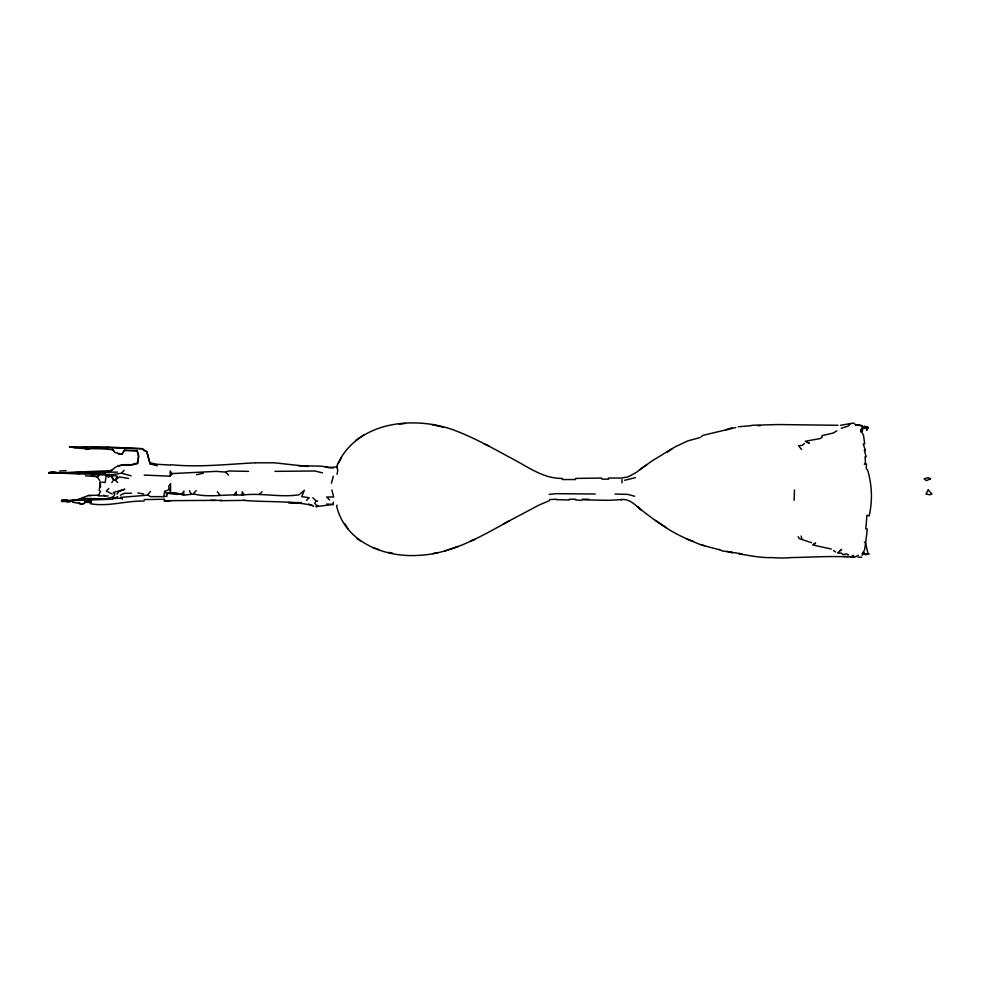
<?xml version="1.0" encoding="UTF-8"?>
<svg xmlns="http://www.w3.org/2000/svg" width="981" height="981" viewBox="0 0 981 981"><rect width="100%" height="100%" fill="white"/><g stroke="black" fill="none" stroke-linecap="round" stroke-linejoin="round"><path stroke-width="1.47" d="M99.216 490.684L100.332 481.769L100.54 487.287M183.57 495.147L183.938 491.052L181.706 494.032L176.506 494.399L167.211 493.284L170.191 492.548L176.139 492.916L183.57 495.147L193.968 494.032C209.542 497.858 225.961 493.921 241.902 495.147C260.738 492.511 280.174 497.772 299.131 494.767L304.331 490.316L301.731 496.631L309.162 497.747L306.562 500.347M794.095 500.347L794.463 489.948M72.459 502.198L82.87 504.062L85.102 502.198L91.037 502.579L91.282 500.347M138.014 461.475L138.603 456.128L137.119 450.549L124.489 450.181L121.877 454.264L114.826 452.413L112.226 449.065L113.955 451.052M92.901 473.222L98.848 474.706L106.279 474.706L105.163 482.517L101.816 482.137M120.761 497.379L122.257 498.863L120.761 497.379L147.898 495.147L150.498 496.631L163.876 496.631L164.612 491.432L169.075 489.568L170.559 490.316L170.191 492.548L166.844 493.664L164.612 491.432M167.211 493.664L166.844 496.263L163.876 496.631M840.533 425.288L853.544 423.056L855.775 424.908L862.091 425.656L862.458 431.235L861.343 429.004L860.754 431.971M865.806 427.52L866.922 427.888L866.554 430.487L868.038 427.52L863.954 426.404L868.038 427.14L868.038 427.888L862.091 428.256M86.708 472.351C95.917 470.819 107.518 475.147 114.826 467.643C121.521 462.627 130.179 466.613 137.487 463.559L138.603 456.128L137.119 450.549M337.035 474.338L337.783 470.242L336.667 466.527C355.6 420.408 416.729 414.693 457.796 431.603C475.993 438.777 493.038 448.329 510.194 457.612C526.871 466.036 542.665 478.703 562.223 478.421M106.279 474.706L108.511 477.306L109.247 474.338M331.455 483.253L333.319 476.19M84.722 503.314L85.102 500.347M120.761 498.115L114.826 498.483L112.962 496.999L105.531 498.863L85.47 498.483L68.376 500.715L112.226 499.231L114.826 494.032L113.71 492.548M337.035 505.178L336.667 506.294C345.312 542.419 384.957 557.76 418.777 555.344C451.971 553.799 481.156 536.313 509.446 520.788M862.091 555.344L864.69 549.397L866.554 535.651L867.29 528.955L865.806 528.955L866.922 515.209L869.154 515.957C872.649 500.445 872.035 485.252 867.67 470.242L866.174 468.391L866.554 463.927L864.322 464.307L865.438 462.443L865.058 456.864L866.174 456.864L864.322 450.181L865.438 450.549L863.206 443.866L864.69 443.866L863.574 435.687L860.975 430.119L862.839 428.623M56.113 472.474L54.249 471.738L49.05 472.474L49.05 473.222L111.846 470.622M137.487 463.559L137.855 462.811L131.54 464.675L124.489 464.675L118.161 466.159M100.7 491.052L98.1 495.883L108.204 495.957M117.794 482.517L115.194 480.285L117.426 476.19L109.995 475.074L108.511 477.306M338.151 463.559L341.498 457.612M121.877 454.264L124.489 450.181M117.046 494.032L118.542 491.8L124.857 489.2L113.33 492.548M317.709 501.095L316.225 501.095L314.742 503.314L316.593 505.546L318.077 505.546M111.846 482.517L113.71 479.905L111.478 475.454L107.91 474.338M234.103 494.767L236.335 491.8L236.335 495.147M850.196 423.804L848.344 426.024L841.281 428.256M144.182 475.074L170.191 476.19L172.043 473.958M147.898 494.399L150.498 491.432M92.717 447.863L96.984 447.213L97.352 447.949L105.899 447.949L108.879 447.213M62.428 501.463L72.459 500.347M108.879 488.452L106.279 491.052L112.226 494.032M196.2 490.684L193.968 492.916L193.968 494.032M259.364 494.399L261.976 491.8M317.709 505.926L316.593 506.662M868.038 553.86L865.438 542.334L864.322 542.334M124.109 470.242L121.509 473.222L131.172 475.822M804.494 443.498L802.262 445.349L798.546 445.717L801.526 449.433M115.194 480.285L119.277 476.938L128.572 478.421M700.078 437.551L687.816 440.898L675.173 446.833L651.396 461.328L636.166 472.474L627.987 476.938L621.304 478.054L608.294 478.054M701.072 436.803L703.046 435.319L735.75 427.52M355.613 440.518L363.792 434.951M639.882 469.507L643.597 466.907M667.374 452.045L672.206 448.697M98.468 495.147L88.437 495.515L79.522 498.863M644.713 466.159L646.933 464.675M865.438 427.52L863.954 428.623L862.458 428.256L863.206 427.888M839.429 550.881L841.649 549.397L837.566 553.112L841.281 553.112L843.145 554.596L846.48 553.86L848.712 554.976M836.818 430.855L833.102 433.087L821.955 435.687L821.955 437.551L819.724 438.666L805.242 441.266L809.325 443.118L807.093 442.382M117.794 496.631L112.226 499.231M81.754 472.474L79.89 473.59L69.859 472.854L79.89 472.474L79.89 473.59L82.122 472.854M243.766 494.032L241.902 495.147L242.282 491.8L243.766 494.399M813.789 544.197L815.64 543.082L812.673 544.933L831.25 549.029M101.521 473.369L96.984 476.57L99.682 480.555M65.776 501.095L61.68 500.347L62.061 501.463L62.796 501.095L61.312 500.715L65.396 499.979L65.776 501.095L67.628 500.715M503.13 524.124L538.802 505.178L549.213 500.715M853.544 555.344L850.576 556.828L854.292 557.196L858.375 555.344M865.438 554.596L863.206 551.996L863.574 553.86L865.438 554.596L869.154 553.86M120.393 495.147L124.489 493.284L131.54 493.284M726.087 429.739L732.034 427.888M458.176 546.417L444.798 550.881M170.191 476.19L170.191 470.99L172.043 473.59L216.274 471.358L225.556 472.106L228.524 470.99L248.598 471.358M470.806 540.85L474.89 539.366M864.322 426.772L865.438 426.404M866.174 554.228L868.406 553.86M635.418 477.673L624.639 480.285M49.05 472.854L52.398 472.106L52.398 473.222L49.05 472.854L60.197 472.474M196.568 474.706L203.263 473.222M66.512 472.854L62.061 473.222L79.522 473.958L91.417 472.474L117.426 472.106M859.859 425.288L855.775 424.908M432.682 553.64L437.734 552.744M52.398 473.222L54.617 472.854M210.314 500.347L222.209 500.347M219.989 500.715L244.882 500.347M85.47 449.433L89.651 448.881M399.083 424.172L405.411 423.424M73.207 500.347L79.522 499.599M549.213 494.399L555.896 493.664L595.283 494.032M121.509 473.222L111.846 474.706L85.47 473.958L79.154 472.854L62.061 473.222M67.26 499.979L62.428 499.979L62.428 500.715L66.144 500.347M70.301 500.935L62.428 500.347L66.512 499.979L66.512 501.831L70.301 501.61L66.512 501.463M315.857 506.662L333.319 504.43L333.319 502.198M751.728 425.288L778.105 424.54L837.933 425.288M751.36 425.656L738.35 426.772M59.829 470.99L66.144 470.622M59.829 473.222L82.306 472.474M255.649 462.811L274.606 462.811L308.046 466.527M164.244 501.095L170.559 500.715M124.489 450.549L137.119 450.929M144.182 501.095C126.108 500.568 108.217 507.03 90.301 503.694M243.766 500.347C266.709 502.419 290.351 500.445 312.694 505.46M549.581 499.599L556.276 499.231M301.363 502.579L288.353 502.579L294.668 502.946M164.612 499.231L144.182 499.599M757.675 425.656L760.398 425.656M862.091 425.656L858.007 425.288M866.922 427.888L867.67 427.888M112.594 449.813C98.321 447.692 83.728 449.948 69.492 446.833L75.88 446.98M83.238 446.833L88.437 446.833M69.492 446.833L111.478 447.213L142.319 448.697L146.782 451.665L150.13 463.927L157.181 465.791M274.974 471.358L314.742 470.99L322.541 472.854M81.006 473.222L83.238 473.59M91.417 473.59L105.531 473.59M98.1 476.57L85.47 475.822M601.598 478.054L575.589 478.421M601.978 479.169L608.661 479.169M562.223 479.537L575.589 479.537M614.989 494.032L627.987 494.399L634.682 496.263M88.437 495.515L91.417 495.515M569.274 499.231L575.589 499.231M582.285 499.231L588.6 499.231M555.896 499.599L569.274 499.979M62.428 500.347L68.376 500.347M215.894 500.347L164.244 500.715M62.428 500.715L72.827 500.715M62.061 501.463L66.144 501.463M862.091 553.48L862.839 553.48M868.406 554.228L863.574 553.86L866.922 554.228M843.881 556.46L847.964 556.46M854.292 557.196C833.225 555.736 812.599 557.171 791.495 557.576A117.303 117.303 0 0 1 771.789 557.576C760.483 557.981 749.815 555.491 738.718 553.86M858.007 557.196L861.723 557.196M91.159 446.956L96.616 447.581M583.401 499.807L608.294 500.347L621.672 499.599L620.924 499.599C629.667 498.409 635.296 505.154 641.366 510.01L637.282 506.662C654.29 520.175 672.341 533.946 693.015 541.218M91.417 447.213L142.319 448.697L143.802 450.549L146.782 451.665L150.13 463.927M255.281 462.811C227.187 464.221 198.787 467.569 170.559 464.675M298.31 465.644L321.057 466.159L333.319 468.023M326.624 504.062L333.319 504.43M170.191 465.043L157.181 464.307L150.13 462.811M575.589 499.979L581.905 500.347M85.102 501.095L91.037 501.463L91.037 502.579M118.161 453.896L122.257 454.264M742.065 553.86L722.004 550.881L719.404 549.397M73.575 447.213L76.101 447.508M811.557 542.701L799.294 538.618L798.178 536.766M72.827 446.833L75.059 447.581M431.787 424.54L442.934 427.14M388.317 552.377L392.4 553.112M137.855 492.916L143.802 494.032M79.154 503.314L82.87 504.062M719.404 549.765L701.194 544.933L686.7 538.998M94.017 447.213L97.352 447.949M91.037 475.454L97.732 476.938M701.562 544.933L704.542 545.681M325.508 466.907L328.488 467.643L337.035 466.907M726.835 551.261L732.402 552.744L730.551 551.996M372.706 547.533L379.402 549.765M484.185 443.866L489.016 446.097M308.794 504.062L313.626 506.294M666.258 527.471L655.492 520.408M103.679 495.147L105.531 496.263M78.774 502.946L80.638 504.062M833.482 550.513L835.702 551.996M357.096 538.618L360.444 540.85M228.524 475.074L225.556 472.106M54.997 472.854L58.345 473.222M329.604 499.979L326.624 496.999L333.687 496.999L331.836 489.948M312.878 497.747L316.225 501.095M217.377 491.8L219.989 495.147M109.995 475.074L113.71 479.905M189.505 490.684L191.001 494.032M344.834 523.756L347.814 528.587M91.037 447.213L91.417 447.949M85.102 472.854L85.47 473.958M79.154 472.854L79.522 473.958M801.146 536.018L801.894 538.998M169.075 489.568L168.695 486.233L170.559 483.621L170.559 490.316M622.04 479.537L622.04 482.885M105.899 447.213L105.899 447.949M52.766 472.474L52.766 473.222M928.234 489.948L926.003 494.032L929.718 494.767L931.95 494.032L928.234 489.948M930.466 478.789L926.371 480.653L924.139 478.789L928.234 477.673L930.466 478.789"/></g></svg>
